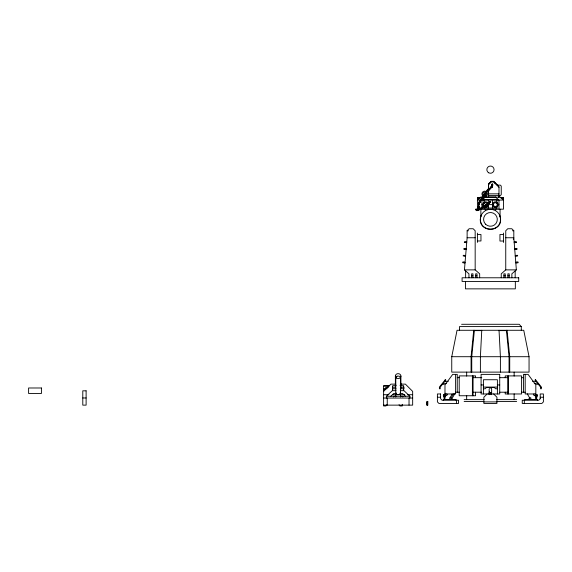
<?xml version="1.0" encoding="UTF-8"?>
<svg xmlns="http://www.w3.org/2000/svg" width="572" height="572" viewBox="0 0 572 572"><rect width="100%" height="100%" fill="white"/><g stroke="black" fill="none" stroke-linecap="round" stroke-linejoin="round"><path stroke-width="0.86" d="M481.767 330.28L480.394 356.706L480.394 372.115M463.341 262.762L463.399 262.09M464.464 249.292L464.521 248.613M465.029 242.557L465.086 241.877M464.35 262.848L464.407 262.176M464.914 256.113L464.972 255.434M465.472 249.378L465.529 248.698M466.037 242.635L466.094 241.963M468.947 277.777L468.947 273.824L464.443 269.877L467.124 237.752L467.124 230.752L469.133 228.743L473.151 228.743L475.168 230.759L475.168 269.877L479.672 273.824L479.672 277.777M473.723 330.28L471.078 356.706L471.078 372.115M474.402 330.28L471.75 356.706L471.75 372.115M479.458 209.388L481.51 208.551L481.452 208.93L480.83 208.151L483.369 206.299C484.47 208.194 482.518 205.369 483.962 206.742L481.452 208.93L478.714 210.053L478.249 209.173L481.281 208.115L478.249 209.173M478.714 210.053L478.542 209.23M480.83 208.151L481.452 208.93L480.988 208.058M451.751 356.706L457.042 330.28L523.752 330.28L529.05 356.706L529.05 372.115L451.751 372.115L451.751 356.706L500.407 356.706L500.407 372.115M488.188 205.613L488.331 204.168M530.959 399.156L530.73 397.647L528.871 398.72M445.238 393.214L445.002 394.108L443.657 394.88M513.306 239.303L513.813 237.752L513.813 230.759L511.797 228.743L507.757 228.743L505.748 230.752L505.748 269.877L501.244 273.824L501.244 277.777M476.833 209.838L476.955 210.689L478.349 209.752L479.214 207.665L478.228 206.742L478.978 206.306L479.236 207.629L478.978 208.051L478.228 207.629L478.478 206.306L477.491 209.252L477.734 209.652L478.471 209.359L477.734 208.959L476.833 209.838L478.221 208.902M477.734 208.959L477.556 209.409L478.349 209.752M477.448 210.632L477.32 209.781M481.417 214.993C473.859 233.469 506.856 233.712 499.549 215.136M479.1 203.367L479.1 205.105L479.35 204.669L478.364 203.746L479.1 203.367L479.35 204.683L478.6 205.105L478.349 203.789L479.357 201.702L479.844 201.759L479.35 203.854L478.6 204.204L478.349 203.789L480.158 199.9L481.96 197.29L482.403 197.433L482.675 197.79L480.866 200.4L480.158 199.9L481.038 200.186M478.614 204.154L482.403 197.433M479.35 203.854L479.844 201.759M479.35 204.683L479.1 204.261L481.116 200.071L480.38 199.614L480.895 200.357M477.491 209.252L478.478 207.207L479.236 207.629M477.734 209.652L478.235 207.557M476.955 210.689L478.528 209.295L478.228 208.952L478.971 207.264M478.471 209.145L479.214 207.665M491.069 186.951L492.063 184.906L492.563 184.906L492.049 187.058L491.312 187.359L491.069 186.951L492.063 184.906L491.813 184.441L492.563 184.005L492.814 185.328L491.806 187.409M491.312 187.359L491.813 185.257M492.049 187.058L492.549 184.963L491.813 185.328L492.563 185.75L492.549 184.963M475.747 209.538L475.933 209.116L478.807 209.152L478.771 210.024L475.897 209.988L475.747 209.538L478.807 209.152M475.933 209.116L476.433 209.595L475.897 209.988M479.357 201.702L479.114 202.052L479.844 202.509L481.116 200.071M534.048 393.801L533.419 394.894L535.077 395.845M535.077 395.374L535.478 394.68L537.072 394.68L537.466 395.374L537.072 396.925L535.478 396.925L535.378 395.545M536.815 395.445L537.144 394.88L535.8 394.108M478.349 204.669L478.6 204.233L478.6 205.105L478.6 203.367M478.978 207.178L478.978 206.306L478.978 207.207L479.236 206.728M452.202 394.008L449.635 398.398L449.842 399.156M451.001 398.183L453.539 393.808M451.916 398.713L454.876 393.615M479.1 204.204L479.35 203.789M491.813 185.328L492.063 184.005L492.063 185.75M478.228 207.629L478.228 206.728M484.227 195.152L486.128 192.199C487.416 192.185 483.554 196.475 482.446 198.105L481.767 197.562L485.771 191.977L486.479 192.514C482.932 199.013 483.855 192.907 484.62 195.367M480.866 200.4L482.675 197.79M480.094 202.159L479.844 202.509L479.114 202.052L480.058 202.252M485.692 192.106L487.716 189.26L488.109 189.468L488.424 189.768L486.407 192.607M486.164 192.213L488.109 189.468M386.815 404.74L385.943 405.963L383.612 405.963L383.612 385.714L389.732 385.714M487.716 189.26L488.424 189.768M488.602 189.475L489.217 189.396L489.26 190.054L488.602 189.475L491.312 186.601L491.806 186.658M491.97 187.18L491.355 187.258L491.312 186.601L491.97 187.18L489.26 190.054M482.446 198.105L481.796 197.512L483.941 194.823M482.067 197.869L484.32 195.059M489.217 189.396L491.741 186.765M488.831 189.89L491.355 187.258M488.824 184.12L491.241 181.703M488.452 184.663L491.291 181.825L493.514 181.825L498.984 187.294M383.612 391.391L390.876 384.127L395.145 384.127M487.129 393.972L483.862 397.24L483.862 403.432L496.939 403.432L496.939 397.24L493.672 393.972M488.195 203.16L490.254 201.287L490.676 201.53L489.031 203.653L486.429 205.47L486.064 205.184L485.935 204.747L488.538 202.931L489.031 203.653L488.438 203.51L488.538 202.931L489.031 203.653L488.302 203.596L488.502 202.967M488.302 203.596L490.061 201.916M490.676 201.53L483.64 206.649M488.724 203.847L490.783 201.973M386.379 398.048L386.379 396.274L392.256 390.683L396.01 390.683M390.769 396.274L393.729 393.479L396.375 393.479M482.711 199.313L485.127 197.104L495.788 197.104L498.205 199.657L482.711 199.657L498.205 199.313M505.748 237.752L513.813 237.752L516.359 269.877L511.854 273.824L511.854 277.777M482.711 199.657L483.919 198.613M485.399 210.618L483.304 212.226A10.11 10.11 0 0 0 483.304 226.526A10.11 10.11 0 0 0 497.611 226.526A10.11 10.11 0 0 0 497.611 212.226C494.43 209.08 489.282 208.408 485.399 210.618L485.363 209.173M481.738 207.736L483.647 206.349M480.866 208.494L483.369 206.299M482.053 208.129L483.962 206.742M483.998 207.078L481.181 208.887L478.428 209.995L478.271 209.545M486.064 205.184L488.438 203.51M537.937 383.805L536.879 384.52L535.95 383.354L534.234 383.354M489.525 388.259L489.782 388.088A1.244 1.08 0 0 1 491.019 388.088L491.269 388.259A1.244 1.08 0 0 1 491.477 388.481M485.935 204.747L486.257 204.533L486.708 205.284L483.719 207.093M483.268 206.342L486.257 204.533M445.724 395.374L445.323 396.925L443.729 396.925L443.329 395.374L443.729 394.68L445.323 394.68L445.631 395.903L447.383 394.894L446.753 393.801M496.332 207.243L496.975 206.9M478.192 209.559L480.93 208.444M514.149 242.02L516.509 241.834L516.559 242.507L514.207 242.692M514.686 248.756L517.045 248.57L517.095 249.242L514.736 249.428M515.222 255.491L517.574 255.305L517.631 255.977L515.272 256.163M515.751 262.226L518.11 262.04L518.168 262.712L515.808 262.905M497.504 185.113L500.307 185.113L501.244 186.05L501.244 194.666L500.114 195.796L498.984 195.796M488.452 193.851L498.984 193.851M488.452 195.495L498.984 195.495M500.657 197.619L503.496 197.619L503.496 209.173L479.672 209.173M480.18 197.683L477.42 197.683L477.42 209.173M477.42 197.84L480.001 197.84M500.843 197.783L503.496 197.783M477.42 198.305L479.465 198.305M501.387 198.248L503.496 198.248M477.42 199.042L478.614 199.042M502.252 198.999L503.496 198.999M481.924 204.626L483.333 204.626M488.345 204.626L492.563 204.626M497.583 204.626L498.984 204.626M484.041 208.036L496.875 208.036M512.469 230.759L513.813 230.759M477.42 234.541L480.966 234.541L480.966 240.969L477.42 240.969M503.496 234.477L499.949 234.477L499.949 241.034L503.496 241.034M467.124 237.752L475.168 237.752M464.443 269.877L475.168 269.877M505.748 269.877L516.359 269.877M471.628 275.804L472.965 275.804M475.654 275.804L476.991 275.804M503.896 275.804L505.219 275.804M507.872 275.804L509.202 275.804M461.597 324.288L519.204 324.288L521.299 326.591L521.299 330.28M521.299 326.591L459.502 326.591L459.502 330.28M474.388 330.623L481.631 330.623M498.369 330.623L506.413 330.623M500.572 356.706L529.05 356.706M457.25 377.677L459.409 377.677M473.073 377.677L481.76 377.677M499.814 377.677L507.729 377.677M521.392 377.677L523.552 377.677M444.852 381.309L448.284 381.309M532.518 381.309L535.95 381.309M446.568 383.354L444.852 383.354L443.922 384.52L442.864 383.805M400.271 384.127L405.398 384.127L412.662 391.391L412.662 405.133L383.612 405.133M481.081 384.942L483.411 384.942M497.39 384.942L499.721 384.942M395.374 385.685L392.614 385.685L392.614 390.683M400.264 385.685L403.66 385.685L403.66 390.683M383.612 386.079L388.853 386.079M392.614 386.844L392.614 389.146M403.66 386.844L403.66 389.146M483.411 387.072L497.39 387.072M388.395 387.28L385.743 387.28L385.743 388.946M392.614 387.23L395.374 387.23M400.901 387.23L403.66 387.23M392.435 387.423L392.435 388.574M403.839 387.423L403.839 388.574M540.547 387.501L541.398 387.501M383.612 388.667L387.165 388.667M392.614 388.767L396.01 388.767M400.264 388.767L403.66 388.767M483.411 388.774L485.156 388.774L486.465 387.501L494.337 387.501L495.645 388.774L497.39 388.774M383.612 389.375L385.385 389.375M400.264 390.683L404.018 390.683L409.895 396.274L409.895 398.048M455.612 392.206L459.409 392.206M473.073 392.206L481.76 392.206M499.814 392.206L507.729 392.206M521.392 392.206L525.189 392.206M489.16 392.707L491.641 392.707M489.16 393.214L491.641 393.214M399.899 393.479L402.545 393.479L405.505 396.274M489.16 394.108L491.641 394.108M383.612 394.716L388.896 394.716M392.413 394.716L404.74 394.716M407.378 394.716L412.662 394.716M395.788 396.26L393.443 396.26L393.443 397.018M400.486 396.26L402.831 396.26L402.831 397.018M386.379 396.274L409.895 396.274M437.401 397.24L440.59 397.24M540.211 397.24L543.4 397.24M82.79 397.976L86.115 397.976M383.612 398.048L412.662 398.048M535.871 398.183L536.672 398.183M464.128 399.642L484.255 399.642M496.546 399.642L516.666 399.642M464.128 401.558L483.605 401.558M497.197 401.558L516.666 401.558M483.862 401.894L496.939 401.894M476.433 209.595L478.957 209.602M467.124 230.752L468.461 230.759M466.766 242.02L464.407 241.82L464.357 242.499L466.709 242.692M466.201 248.756L463.849 248.563L463.792 249.235L466.151 249.428M465.644 255.491L463.284 255.298L463.227 255.97L465.587 256.17M465.079 262.226L462.719 262.033L462.669 262.705L465.022 262.905M492.063 185.664L492.549 185.714L492.563 184.005L492.814 184.441M478.614 203.396L479.1 203.453M478.478 207.958L478.971 208.015M477.734 208.902L478.228 208.952M484.584 207.243L483.941 206.9A2.796 2.796 0 0 0 488.352 204.898M450.071 397.647L451.93 398.72M481.846 197.49L482.525 198.026M486.136 192.263L486.493 192.485M497.69 185.514L493.657 181.481L491.148 181.481L488.602 184.027L488.602 196.997M494.201 182.332L495.459 183.598M483.404 206.642L483.719 207.028M399.049 404.74L399.928 405.963L402.259 405.963L402.259 404.332M491.813 184.427L492.063 184.849M527.262 393.808L529.801 398.183M507.078 330.28L509.723 356.706L509.723 372.115M506.399 330.28L509.051 356.706L509.051 372.115M515.837 241.885L515.887 242.557M516.366 248.62L516.423 249.299M517.438 262.098L517.488 262.77M514.821 241.963L514.879 242.642M515.358 248.706L515.415 249.378M515.894 255.441L515.944 256.113M516.43 262.176L516.48 262.848M499.034 330.28L500.407 356.706M537.466 400.243L537.466 399.442L524.738 399.442L524.738 400.243M536.672 396.925L536.672 399.442M535.871 396.925L535.871 399.442M525.189 374.381L525.189 393.972L535.821 393.972L535.821 384.942L528.092 374.381L523.552 374.381L523.552 392.206M524.309 400.243L524.309 403.432M515.336 281.453L515.336 288.86L465.465 288.86L465.465 281.453M515.172 270.913L515.172 277.777M514.135 372.115L514.135 376.09M514.135 393.858L514.135 399.642M509.202 277.777L509.202 273.824L507.872 273.824L507.872 277.777M508.408 375.904L508.408 393.972M507.729 375.904L507.729 393.972M505.226 377.677L505.226 375.904L521.592 375.904L521.592 393.972L505.226 393.972L505.226 392.206M505.219 277.777L505.219 273.824L503.896 273.824L503.896 277.777M503.496 233.047L503.496 242.464M500.057 209.173L500.057 216.345M498.984 197.147L498.984 186.601L493.722 181.331L491.083 181.331L488.452 183.97L488.452 197.147M498.984 200.071L498.984 209.173M498.841 195.274L498.841 196.997M498.62 195.109L498.62 196.775M497.39 393.972L497.39 379.736L483.411 379.736L483.411 393.972M496.875 200.071L496.875 203.11M496.875 206.328L496.875 209.173M495.788 197.104L495.788 197.562L485.127 197.562L485.127 197.104M495.552 209.173L495.552 210.646M493.436 209.173L493.436 209.76M492.563 200.071L492.563 208.036M491.641 389.024L491.641 394.68M489.346 391.706L489.346 394.137M489.16 389.024L489.16 394.68M488.345 200.071L488.345 208.036M487.48 209.173L487.48 209.76M486.257 196.16L486.257 197.147M484.041 200.071L484.041 203.11M484.041 206.95L484.041 209.173M481.924 200.071L481.924 209.173M480.859 209.173L480.859 216.345M477.42 233.111L477.42 242.399M476.991 277.777L476.991 273.824L475.654 273.824L475.654 277.777M475.575 377.677L475.575 375.904L459.209 375.904L459.209 395.745L475.575 395.745L475.575 392.206M473.073 375.904L473.073 395.745M472.965 277.777L472.965 273.824L471.628 273.824L471.628 277.777M472.393 375.904L472.393 395.745M466.666 372.115L466.666 376.09M466.666 395.509L466.666 399.642M465.629 270.913L465.629 277.777M457.25 392.206L457.25 374.381L452.709 374.381L444.98 384.942L444.98 393.972L455.612 393.972L455.612 374.381M456.492 400.243L456.492 403.432M456.063 400.243L456.063 399.442L443.329 399.442L443.329 400.243M444.923 396.925L444.923 399.442M444.129 396.925L444.129 399.442M427.57 401.666L427.57 405.133M427.069 401.666L427.069 405.133M409.03 398.048L409.03 405.133M400.901 376.061L400.901 388.409M400.486 377.277L400.486 397.018M395.788 377.277L395.788 397.018M395.374 376.061L395.374 388.409M387.244 398.048L387.244 405.133M483.404 206.399A2.796 2.796 0 0 1 483.79 202.459L484.412 202.073A2.796 2.796 0 0 1 488.116 203.468M489.325 394.344A1.244 1.08 0 0 1 489.525 393.043L489.782 392.871A1.244 1.08 0 0 1 491.019 392.871L491.269 393.036A1.244 1.08 0 0 1 491.477 393.264M400.093 377.756A2.76 2.395 0 0 0 400.093 374.367L399.521 373.988A2.76 2.395 0 0 0 396.753 373.988L396.181 374.367A2.76 2.395 0 0 0 396.181 377.756M400.808 383.118A2.76 2.395 0 0 1 400.093 385.435M396.181 385.435A2.76 2.395 0 0 1 395.466 383.118M400.171 392.892A2.345 1.18 0 0 1 399.799 394.315L399.313 394.501A2.345 1.18 0 0 1 396.961 394.501L396.489 394.322A2.345 1.18 0 0 1 396.103 392.892M492.585 204.168L492.563 204.898A2.796 2.796 0 0 0 496.66 207.093A2.796 2.796 0 0 0 497.118 202.459L496.503 202.073A2.796 2.796 0 0 0 492.585 204.168M493.479 204.318L493.464 204.812A1.888 1.888 0 0 0 496.239 206.292A1.888 1.888 0 0 0 496.546 203.16L496.124 202.903A1.888 1.888 0 0 0 493.479 204.318M444.229 395.202L444.229 396.232L444.83 396.232L445.123 395.717L444.229 395.202M444.38 395.459L444.68 395.974L444.38 395.459M535.971 395.202L535.678 395.717L536.572 396.232L536.872 395.717L535.971 395.202M536.121 395.459L536.422 395.974L536.121 395.459M445.259 379.736L439.403 387.072L439.403 388.774L440.254 388.774L440.254 387.072L445.81 380.108L445.259 379.736M540.211 398.741L538.71 400.243L522.25 400.243L522.25 403.432L541.87 403.432L543.4 401.894L543.4 393.972L540.211 393.972L540.211 398.741M480.802 197.147L477.42 200.071L503.496 200.071L500.114 197.147L480.802 197.147M486.665 195.853L486.093 196.289A2.76 2.76 0 0 1 483.333 196.289L482.768 195.853A2.76 2.76 0 0 1 482.768 191.956A2.76 2.76 0 0 1 486.665 191.956A2.76 2.76 0 0 1 486.665 195.853M535.542 379.736L534.992 380.108L540.547 387.072L540.547 388.774L541.398 388.774L541.398 387.072L535.542 379.736M484.791 202.903L484.37 203.16A1.888 1.888 0 0 0 484.677 206.292A1.888 1.888 0 0 0 487.451 204.812L487.43 204.318A1.888 1.888 0 0 0 484.791 202.903M396.961 376.262L396.489 376.44A2.345 1.18 0 0 0 396.475 378.113L396.961 378.299A2.345 1.18 0 0 0 399.313 378.299L399.785 378.121A2.345 1.18 0 0 0 399.799 376.447L399.313 376.262A2.345 1.18 0 0 0 396.961 376.262M518.711 277.777L462.09 277.777L462.09 281.453L518.711 281.453L518.711 277.777M499.721 374.381L481.081 374.381L481.081 393.972L499.721 393.972L499.721 374.381M41.42 387.988L28.6 387.988L28.6 393.479L41.42 393.479L41.42 387.988M86.115 390.819L82.79 390.819L82.79 405.133L86.115 405.133L86.115 390.819M440.59 393.972L437.401 393.972L437.401 401.894L438.931 403.432L458.551 403.432L458.551 400.243L442.084 400.243L440.59 398.741L440.59 393.972M427.82 401.666L426.819 401.666L426.819 405.133L427.82 405.133L427.82 401.666M486.536 204.883L486.171 204.597L486.608 205.327L486.536 204.883M485.599 224.238A6.871 6.871 0 0 0 497.089 221.157A6.871 6.871 0 0 0 488.681 212.741A6.871 6.871 0 0 0 485.599 224.238M483.44 195.174A1.802 1.802 0 0 0 486.457 194.366A1.802 1.802 0 0 0 484.248 192.163A1.802 1.802 0 0 0 483.44 195.174M488.652 172.773A3.611 3.611 0 0 0 494.065 169.648A3.611 3.611 0 0 0 488.652 166.523A3.611 3.611 0 0 0 488.652 172.773"/></g></svg>
